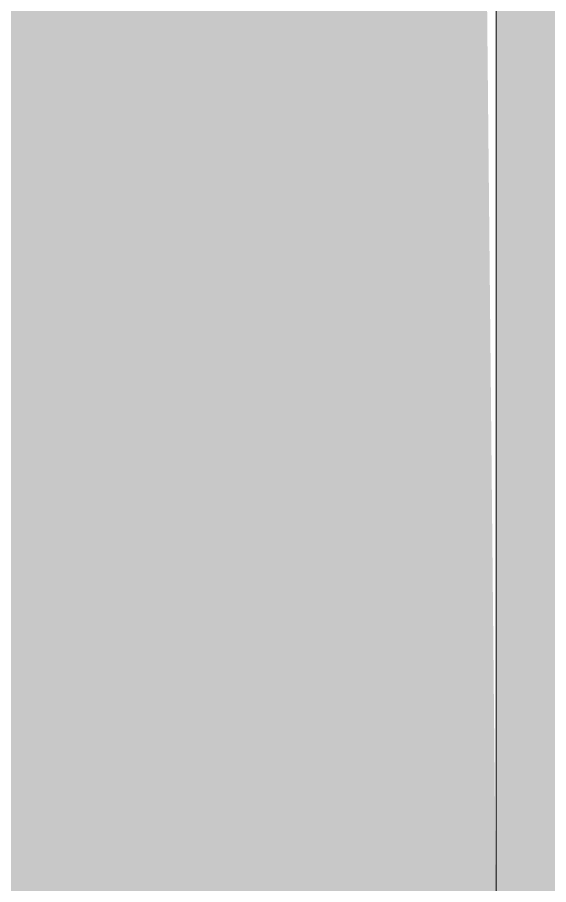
# Model space of a CAD drawing. Header units: inches. Extents: x 20426 to 81837, y -461 to 713.
# Drawn here: x 24741.997 to 24743.87, y 330.076 to 333.137 of the extents above; entities that cross this region are included whole.
import ezdxf

# ---------------------------------------------------------------- set-up
doc = ezdxf.new("R2010")
doc.units = ezdxf.units.IN
doc.header["$MEASUREMENT"] = 0
doc.layers.add('S-BEAM', color=12, linetype='Continuous', lineweight=9)
doc.layers.add('S-COLS', color=52, linetype='Continuous', lineweight=9)

# ---------------------------------------------------------------- blocks, each defined once
blk = doc.blocks.new('Trex - one-657139-Elevation - South')
at = {"layer": 'S-BEAM'}
blk.add_hatch(color=256, dxfattribs=at).paths.add_polyline_path([(25992.6109, 327.7184), (25993.5838, 327.7184), (25993.5838, 327.7808), (25994.1695, 327.7808), (25994.3463, 327.854), (25994.4195, 328.0306), (25994.4195, 335.528), (25994.3463, 335.7046), (25994.1695, 335.7778), (25992.4342, 335.7671), (25992.3609, 335.5904), (25992.3609, 327.9682), (25992.4342, 327.7915)], flags=0)
blk.add_line((25992.3609, 335.5904), (25992.3609, 327.9682), dxfattribs=at)

msp = doc.modelspace()

# ---------------------------------------------------------------- hatches: boundary and pattern name
at = {"layer": 'S-COLS'}
for points in [[(24743.4544, 329.9484), (24743.4544, 335.835), (24735.9739, 335.835), (24735.9739, 329.9484), (24739.0514, 329.9484)], [(24743.6273, 329.9484), (24743.6848, 329.9484), (24743.6273, 335.835), (24743.4544, 335.835), (24743.4544, 329.9484), (24743.6228, 329.9484)]]:
    msp.add_hatch(color=256, dxfattribs=at).paths.add_polyline_path(points, flags=0)

# ---------------------------------------------------------------- block references
at = {"layer": 'S-BEAM'}
msp.add_blockref('Trex - one-657139-Elevation - South', (-1248.6761, 0), dxfattribs=at)

doc.saveas('drawing.dxf')
